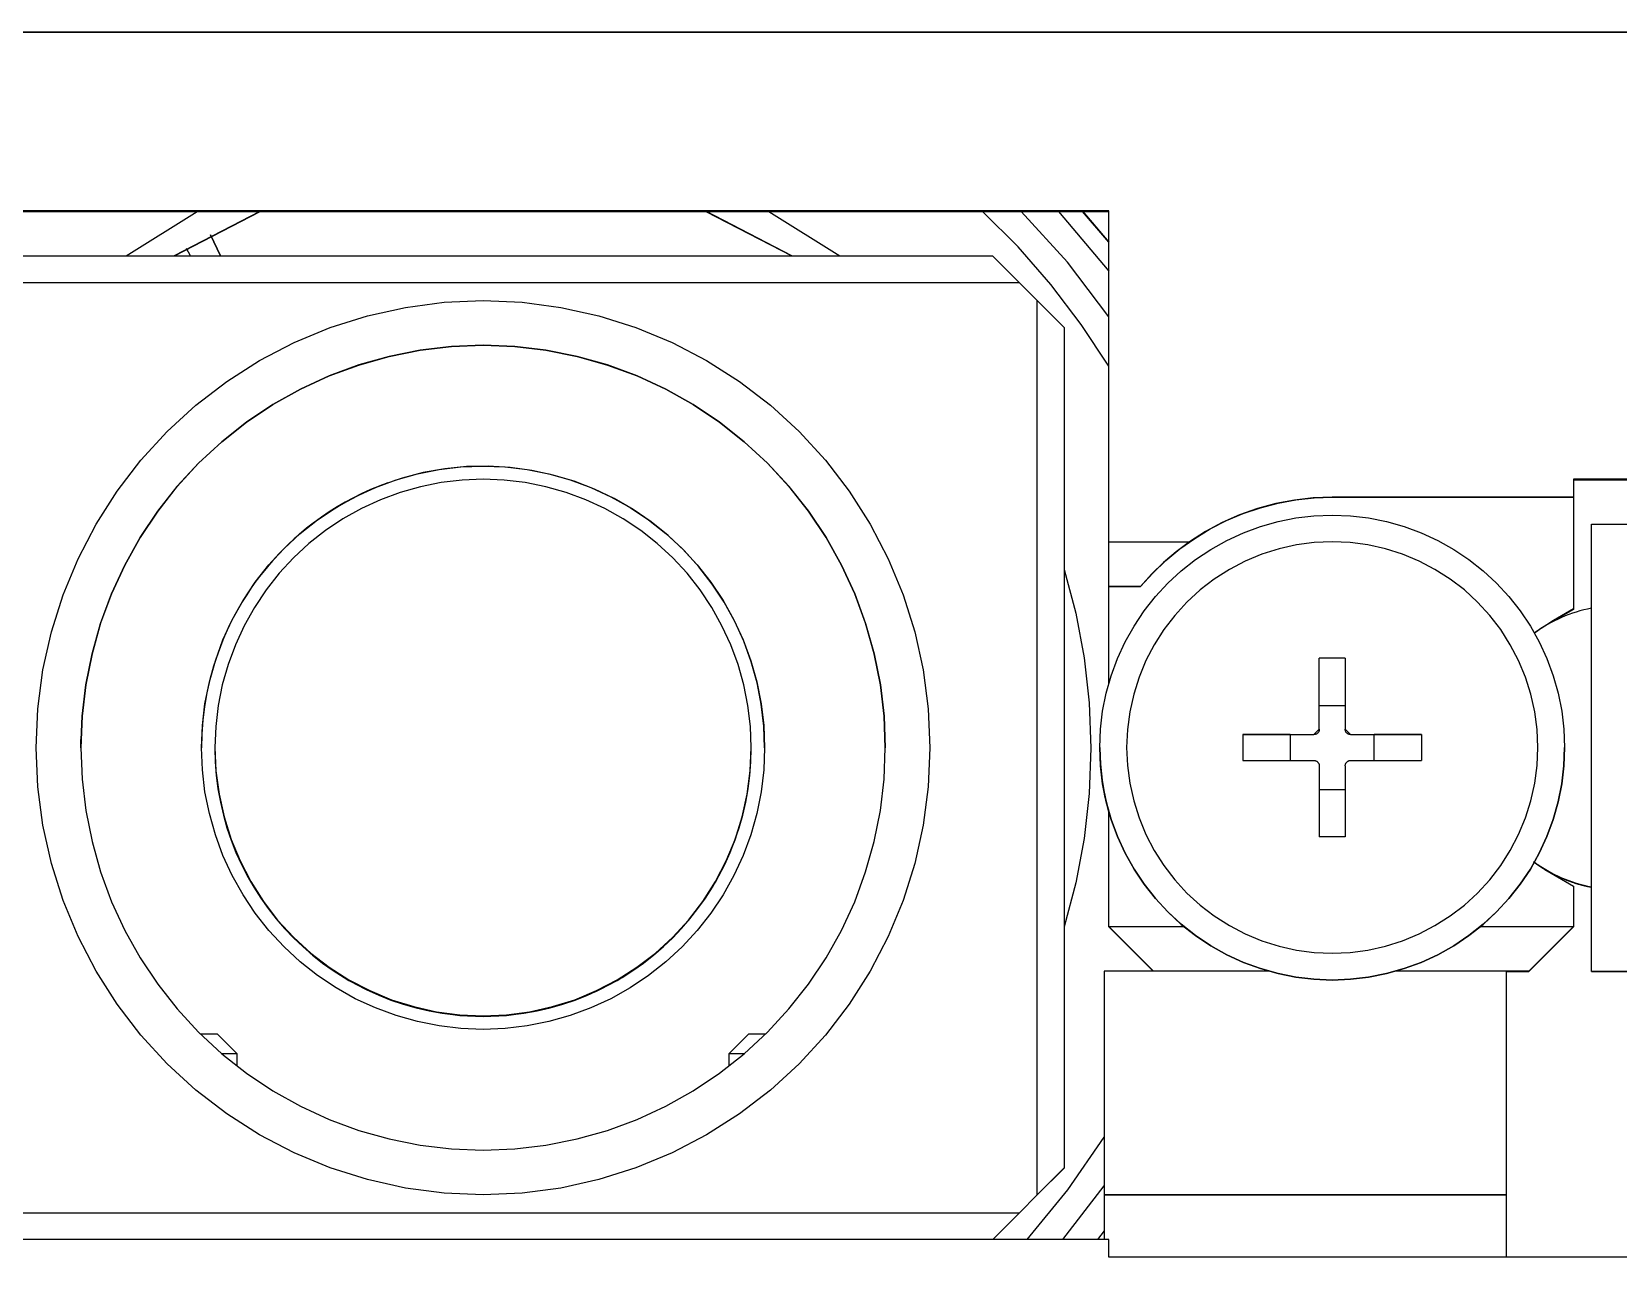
# Model space of a CAD drawing. Extents: x 0 to 634, y -8 to 556.
# Drawn here: x 590.48 to 608.23, y 264.58 to 278.29 of the extents above; entities that cross this region are included whole.
import ezdxf

# ---------------------------------------------------------------- set-up
doc = ezdxf.new("R2010")
doc.units = 0
doc.header["$LTSCALE"] = 0.5
doc.layers.add('MSM_CONTINUOUS', color=7, linetype='CONTINUOUS')
doc.layers.add('MSM_NARROW', color=5, linetype='CONTINUOUS')

msp = doc.modelspace()

# ---------------------------------------------------------------- linework, layer by layer
at = {"layer": 'MSM_CONTINUOUS'}
for p, q in [((575.526, 278.283), (615.526, 278.283)), ((576.526, 278.287), (614.526, 278.287)), ((602.526, 276.283), (588.526, 276.283)), ((588.526, 276.277), (602.526, 276.277)), ((591.535, 275.781), (592.329, 276.277)), ((593.029, 276.277), (592.071, 275.781)), ((593.032, 276.277), (592.072, 275.781)), ((592.072, 275.781), (593.031, 276.277)), ((592.074, 275.781), (593.034, 276.277)), ((598.019, 276.277), (598.979, 275.781)), ((598.981, 275.781), (598.021, 276.277)), ((598.022, 276.277), (598.981, 275.781)), ((598.982, 275.781), (598.024, 276.277)), ((598.724, 276.277), (599.518, 275.781)), ((601.511, 275.882), (601.115, 276.277)), ((602.063, 275.71), (601.546, 276.277)), ((601.963, 276.277), (602.526, 275.609)), ((602.526, 275.933), (602.234, 276.277)), ((602.235, 276.277), (602.526, 275.934)), ((602.526, 270.997), (602.526, 276.283)), ((592.587, 275.781), (592.476, 276.015)), ((592.476, 276.015), (592.588, 275.781)), ((592.252, 275.781), (592.208, 275.864)), ((601.88, 275.46), (601.511, 275.882)), ((589.826, 275.781), (601.226, 275.781)), ((601.226, 275.781), (601.526, 275.481)), ((602.526, 275.098), (602.063, 275.71)), ((601.526, 275.481), (589.526, 275.481)), ((601.726, 275.281), (601.526, 275.481)), ((602.219, 275.015), (601.88, 275.46)), ((594.232, 275.111), (594.658, 275.205)), ((594.658, 275.205), (595.091, 275.262)), ((595.091, 275.262), (595.526, 275.281)), ((595.526, 275.281), (595.962, 275.262)), ((595.962, 275.262), (596.395, 275.205)), ((596.395, 275.205), (596.821, 275.111)), ((601.726, 265.281), (601.726, 275.281)), ((601.726, 275.281), (602.026, 274.981)), ((593.413, 274.813), (593.816, 274.98)), ((593.816, 274.98), (594.232, 275.111)), ((596.821, 275.111), (597.237, 274.98)), ((597.237, 274.98), (597.64, 274.813)), ((602.026, 274.981), (602.026, 265.579)), ((602.526, 274.547), (602.219, 275.015)), ((593.026, 274.611), (593.413, 274.813)), ((595.173, 274.767), (595.526, 274.781)), ((595.526, 274.781), (595.173, 274.767)), ((595.526, 274.781), (595.88, 274.767)), ((595.88, 274.767), (595.526, 274.781)), ((597.64, 274.813), (598.026, 274.611)), ((592.659, 274.377), (593.026, 274.611)), ((594.476, 274.657), (594.136, 274.561)), ((594.136, 274.56), (594.476, 274.656)), ((594.823, 274.726), (594.476, 274.657)), ((594.476, 274.656), (594.823, 274.725)), ((594.823, 274.725), (595.173, 274.767)), ((595.173, 274.767), (594.823, 274.726)), ((595.88, 274.767), (596.23, 274.725)), ((596.23, 274.726), (595.88, 274.767)), ((596.577, 274.657), (596.23, 274.726)), ((596.23, 274.725), (596.577, 274.656)), ((596.917, 274.561), (596.577, 274.657)), ((596.577, 274.656), (596.917, 274.56)), ((598.026, 274.611), (598.394, 274.377)), ((593.804, 274.439), (593.484, 274.291)), ((593.484, 274.29), (593.804, 274.438)), ((594.136, 274.561), (593.804, 274.439)), ((593.804, 274.438), (594.136, 274.56)), ((597.249, 274.439), (596.917, 274.561)), ((596.917, 274.56), (597.249, 274.438)), ((597.569, 274.291), (597.249, 274.439)), ((597.249, 274.438), (597.569, 274.29)), ((592.313, 274.111), (592.659, 274.377)), ((593.484, 274.291), (593.175, 274.118)), ((593.175, 274.118), (593.484, 274.29)), ((597.878, 274.118), (597.569, 274.291)), ((597.569, 274.29), (597.878, 274.118)), ((598.394, 274.377), (598.74, 274.111)), ((591.991, 273.817), (592.313, 274.111)), ((592.881, 273.921), (593.175, 274.118)), ((593.175, 274.118), (592.881, 273.922)), ((597.878, 274.118), (598.172, 273.921)), ((598.172, 273.922), (597.878, 274.118)), ((598.74, 274.111), (599.062, 273.817)), ((592.881, 273.922), (592.604, 273.703)), ((592.604, 273.703), (592.881, 273.921)), ((598.449, 273.703), (598.172, 273.922)), ((598.172, 273.921), (598.449, 273.703)), ((591.696, 273.495), (591.991, 273.817)), ((592.344, 273.463), (592.604, 273.703)), ((592.604, 273.703), (592.344, 273.463)), ((598.449, 273.703), (598.708, 273.463)), ((598.708, 273.463), (598.449, 273.703)), ((599.062, 273.817), (599.357, 273.495)), ((591.431, 273.149), (591.696, 273.495)), ((592.105, 273.203), (592.344, 273.463)), ((592.344, 273.463), (592.105, 273.204)), ((594.857, 273.357), (594.621, 273.296)), ((594.791, 273.344), (595.034, 273.392)), ((595.098, 273.4), (594.857, 273.357)), ((595.034, 273.392), (595.279, 273.421)), ((595.341, 273.424), (595.098, 273.4)), ((595.279, 273.421), (595.526, 273.431)), ((595.585, 273.429), (595.341, 273.424)), ((595.526, 273.431), (595.774, 273.421)), ((595.829, 273.414), (595.585, 273.429)), ((595.774, 273.421), (596.019, 273.392)), ((596.072, 273.382), (595.829, 273.414)), ((596.019, 273.392), (596.262, 273.344)), ((596.31, 273.33), (596.072, 273.382)), ((598.708, 273.463), (598.948, 273.203)), ((598.948, 273.204), (598.708, 273.463)), ((599.357, 273.495), (599.622, 273.149)), ((592.105, 273.204), (591.886, 272.926)), ((591.886, 272.926), (592.105, 273.203)), ((594.096, 273.087), (594.321, 273.191)), ((594.389, 273.217), (594.165, 273.12)), ((594.315, 273.188), (594.463, 273.245)), ((594.321, 273.191), (594.553, 273.277)), ((594.621, 273.296), (594.389, 273.217)), ((594.553, 273.277), (594.791, 273.344)), ((594.826, 273.2), (594.599, 273.136)), ((595.057, 273.246), (594.826, 273.2)), ((595.291, 273.273), (595.057, 273.246)), ((595.526, 273.283), (595.291, 273.273)), ((595.762, 273.273), (595.526, 273.283)), ((595.996, 273.246), (595.762, 273.273)), ((596.227, 273.2), (595.996, 273.246)), ((596.454, 273.136), (596.227, 273.2)), ((596.262, 273.344), (596.5, 273.277)), ((596.545, 273.26), (596.31, 273.33)), ((596.5, 273.277), (596.732, 273.191)), ((596.773, 273.172), (596.545, 273.26)), ((596.732, 273.191), (596.957, 273.087)), ((596.993, 273.067), (596.773, 273.172)), ((599.167, 272.926), (598.948, 273.204)), ((598.948, 273.203), (599.167, 272.926)), ((613.265, 273.283), (607.726, 273.283)), ((607.726, 273.283), (607.726, 271.827)), ((607.726, 273.277), (613.265, 273.277)), ((607.726, 273.276), (613.275, 273.276)), ((591.196, 272.781), (591.431, 273.149)), ((593.949, 273.006), (593.742, 272.875)), ((593.881, 272.967), (594.096, 273.087)), ((594.165, 273.12), (593.949, 273.006)), ((594.378, 273.054), (594.165, 272.956)), ((594.599, 273.136), (594.378, 273.054)), ((596.675, 273.054), (596.454, 273.136)), ((596.888, 272.956), (596.675, 273.054)), ((596.957, 273.087), (597.172, 272.967)), ((597.205, 272.945), (596.993, 273.067)), ((599.622, 273.149), (599.857, 272.781)), ((604.395, 273.01), (604.19, 272.955)), ((604.224, 272.965), (604.421, 273.016)), ((604.603, 273.05), (604.395, 273.01)), ((604.421, 273.016), (604.621, 273.053)), ((604.814, 273.075), (604.603, 273.05)), ((604.621, 273.053), (604.823, 273.075)), ((605.026, 273.083), (604.814, 273.075)), ((604.823, 273.075), (605.026, 273.082)), ((607.726, 273.083), (605.026, 273.083)), ((605.026, 273.083), (605.026, 273.082)), ((605.026, 273.082), (607.726, 273.082)), ((591.69, 272.632), (591.886, 272.926)), ((591.886, 272.926), (591.69, 272.632)), ((593.481, 272.676), (593.675, 272.829)), ((593.675, 272.829), (593.881, 272.967)), ((593.959, 272.84), (593.763, 272.71)), ((594.165, 272.956), (593.959, 272.84)), ((597.094, 272.84), (596.888, 272.956)), ((597.29, 272.71), (597.094, 272.84)), ((597.172, 272.967), (597.378, 272.829)), ((597.406, 272.807), (597.205, 272.945)), ((597.378, 272.829), (597.572, 272.676)), ((599.167, 272.926), (599.363, 272.632)), ((599.363, 272.632), (599.167, 272.926)), ((603.662, 272.727), (603.843, 272.82)), ((603.99, 272.884), (603.796, 272.798)), ((603.843, 272.82), (604.031, 272.899)), ((604.19, 272.955), (603.99, 272.884)), ((604.031, 272.899), (604.224, 272.965)), ((604.42, 272.811), (604.62, 272.851)), ((604.62, 272.851), (604.822, 272.875)), ((604.822, 272.875), (605.026, 272.883)), ((605.026, 272.883), (605.23, 272.875)), ((605.23, 272.875), (605.433, 272.851)), ((605.433, 272.851), (605.633, 272.811)), ((590.995, 272.394), (591.196, 272.781)), ((593.299, 272.508), (593.481, 272.676)), ((593.763, 272.71), (593.578, 272.564)), ((597.475, 272.564), (597.29, 272.71)), ((597.597, 272.653), (597.406, 272.807)), ((597.572, 272.676), (597.754, 272.508)), ((597.775, 272.486), (597.597, 272.653)), ((599.857, 272.781), (600.058, 272.394)), ((603.609, 272.697), (603.43, 272.583)), ((603.488, 272.622), (603.662, 272.727)), ((603.796, 272.798), (603.609, 272.697)), ((603.846, 272.599), (604.032, 272.685)), ((604.032, 272.685), (604.223, 272.755)), ((604.223, 272.755), (604.42, 272.811)), ((605.633, 272.811), (605.83, 272.755)), ((605.83, 272.755), (606.021, 272.685)), ((606.021, 272.685), (606.207, 272.599)), ((607.926, 272.782), (608.526, 272.782)), ((607.926, 267.778), (607.926, 272.782)), ((591.517, 272.324), (591.69, 272.632)), ((591.69, 272.632), (591.517, 272.324)), ((593.131, 272.326), (593.299, 272.508)), ((593.578, 272.564), (593.405, 272.404)), ((597.648, 272.404), (597.475, 272.564)), ((597.754, 272.508), (597.922, 272.326)), ((597.939, 272.305), (597.775, 272.486)), ((599.363, 272.632), (599.536, 272.324)), ((599.536, 272.324), (599.363, 272.632)), ((602.526, 272.583), (603.43, 272.583)), ((603.28, 272.472), (603.139, 272.351)), ((603.165, 272.374), (603.322, 272.504)), ((603.43, 272.583), (603.28, 272.472)), ((603.322, 272.504), (603.488, 272.622)), ((603.498, 272.386), (603.668, 272.499)), ((603.668, 272.499), (603.846, 272.599)), ((604.431, 272.504), (604.24, 272.444)), ((604.627, 272.548), (604.431, 272.504)), ((604.826, 272.574), (604.627, 272.548)), ((605.026, 272.583), (604.826, 272.574)), ((605.227, 272.574), (605.026, 272.583)), ((605.426, 272.548), (605.227, 272.574)), ((605.622, 272.504), (605.426, 272.548)), ((605.813, 272.444), (605.622, 272.504)), ((606.207, 272.599), (606.385, 272.499)), ((606.385, 272.499), (606.555, 272.386)), ((590.828, 271.991), (590.995, 272.394)), ((591.369, 272.003), (591.517, 272.324)), ((591.517, 272.324), (591.369, 272.003)), ((592.978, 272.132), (593.131, 272.326)), ((593.405, 272.404), (593.245, 272.231)), ((597.808, 272.231), (597.648, 272.404)), ((597.922, 272.326), (598.075, 272.132)), ((598.089, 272.111), (597.939, 272.305)), ((599.536, 272.324), (599.684, 272.003)), ((599.684, 272.003), (599.536, 272.324)), ((600.058, 272.394), (600.225, 271.991)), ((603.139, 272.351), (603.006, 272.221)), ((603.018, 272.234), (603.165, 272.374)), ((603.338, 272.26), (603.498, 272.386)), ((604.054, 272.367), (603.876, 272.274)), ((604.24, 272.444), (604.054, 272.367)), ((605.999, 272.367), (605.813, 272.444)), ((606.176, 272.274), (605.999, 272.367)), ((606.555, 272.386), (606.715, 272.26)), ((592.841, 271.927), (592.978, 272.132)), ((593.245, 272.231), (593.099, 272.046)), ((597.954, 272.046), (597.808, 272.231)), ((598.075, 272.132), (598.212, 271.927)), ((598.223, 271.907), (598.089, 272.111)), ((602.026, 272.274), (602.157, 271.784)), ((602.882, 272.082), (603.018, 272.234)), ((603.006, 272.221), (602.882, 272.083)), ((603.049, 271.971), (603.188, 272.121)), ((603.188, 272.121), (603.338, 272.26)), ((603.707, 272.167), (603.548, 272.045)), ((603.876, 272.274), (603.707, 272.167)), ((606.346, 272.167), (606.176, 272.274)), ((606.505, 272.045), (606.346, 272.167)), ((606.715, 272.26), (606.865, 272.121)), ((606.865, 272.121), (607.004, 271.971)), ((590.697, 271.575), (590.828, 271.991)), ((591.247, 271.671), (591.369, 272.003)), ((591.369, 272.003), (591.247, 271.672)), ((593.099, 272.046), (592.969, 271.85)), ((598.084, 271.85), (597.954, 272.046)), ((599.684, 272.003), (599.806, 271.671)), ((599.806, 271.672), (599.684, 272.003)), ((600.225, 271.991), (600.356, 271.575)), ((602.882, 272.083), (602.526, 272.083)), ((602.526, 272.082), (602.882, 272.082)), ((602.882, 272.083), (602.882, 272.082)), ((602.923, 271.811), (603.049, 271.971)), ((603.548, 272.045), (603.4, 271.909)), ((606.653, 271.909), (606.505, 272.045)), ((607.004, 271.971), (607.13, 271.811)), ((592.72, 271.711), (592.841, 271.927)), ((592.787, 271.834), (592.754, 271.774)), ((592.969, 271.85), (592.853, 271.644)), ((598.199, 271.644), (598.084, 271.85)), ((598.212, 271.927), (598.333, 271.711)), ((598.341, 271.693), (598.223, 271.907)), ((602.157, 271.784), (602.251, 271.286)), ((602.81, 271.641), (602.923, 271.811)), ((603.265, 271.761), (603.142, 271.602)), ((603.4, 271.909), (603.265, 271.761)), ((606.788, 271.761), (606.653, 271.909)), ((606.911, 271.602), (606.788, 271.761)), ((607.13, 271.811), (607.243, 271.641)), ((607.726, 271.833), (607.503, 271.704)), ((607.726, 271.827), (607.503, 271.699)), ((590.602, 271.15), (590.697, 271.575)), ((591.247, 271.672), (591.151, 271.332)), ((591.151, 271.331), (591.247, 271.671)), ((592.616, 271.486), (592.72, 271.711)), ((592.853, 271.644), (592.755, 271.431)), ((598.298, 271.431), (598.199, 271.644)), ((598.333, 271.711), (598.437, 271.486)), ((598.442, 271.471), (598.341, 271.693)), ((599.902, 271.332), (599.806, 271.672)), ((599.806, 271.671), (599.902, 271.331)), ((600.356, 271.575), (600.451, 271.15)), ((602.71, 271.463), (602.81, 271.641)), ((603.142, 271.602), (603.035, 271.433)), ((607.018, 271.433), (606.911, 271.602)), ((607.243, 271.641), (607.343, 271.463)), ((607.503, 271.704), (607.288, 271.565)), ((607.503, 271.699), (607.385, 271.628)), ((607.503, 271.699), (607.503, 271.704)), ((592.531, 271.254), (592.616, 271.486)), ((592.616, 271.485), (592.561, 271.34)), ((592.755, 271.431), (592.673, 271.21)), ((598.38, 271.21), (598.298, 271.431)), ((598.437, 271.486), (598.522, 271.254)), ((598.526, 271.241), (598.442, 271.471)), ((602.624, 271.278), (602.71, 271.463)), ((603.035, 271.433), (602.942, 271.255)), ((607.111, 271.255), (607.018, 271.433)), ((607.343, 271.463), (607.429, 271.278)), ((591.151, 271.332), (591.082, 270.985)), ((591.082, 270.985), (591.151, 271.331)), ((592.464, 271.016), (592.531, 271.254)), ((592.561, 271.34), (592.512, 271.193)), ((598.522, 271.254), (598.589, 271.016)), ((598.591, 271.006), (598.526, 271.241)), ((599.971, 270.985), (599.902, 271.332)), ((599.902, 271.331), (599.971, 270.985)), ((602.251, 271.286), (602.308, 270.782)), ((602.554, 271.086), (602.624, 271.278)), ((602.942, 271.255), (602.865, 271.069)), ((605.171, 271.283), (604.881, 271.283)), ((604.881, 270.487), (604.881, 271.283)), ((605.171, 271.283), (605.171, 270.487)), ((607.188, 271.069), (607.111, 271.255)), ((607.429, 271.278), (607.499, 271.086)), ((590.546, 270.717), (590.602, 271.15)), ((592.471, 271.044), (592.437, 270.894)), ((592.512, 271.193), (592.471, 271.044)), ((592.673, 271.21), (592.609, 270.983)), ((598.444, 270.983), (598.38, 271.21)), ((600.451, 271.15), (600.507, 270.717)), ((602.498, 270.89), (602.554, 271.086)), ((602.865, 271.069), (602.805, 270.878)), ((607.248, 270.878), (607.188, 271.069)), ((607.499, 271.086), (607.555, 270.89)), ((591.04, 270.634), (591.082, 270.985)), ((591.082, 270.985), (591.04, 270.634)), ((592.437, 270.894), (592.411, 270.741)), ((592.415, 270.773), (592.464, 271.016)), ((592.609, 270.983), (592.563, 270.752)), ((598.49, 270.752), (598.444, 270.983)), ((598.589, 271.016), (598.638, 270.773)), ((598.639, 270.766), (598.591, 271.006)), ((599.971, 270.985), (600.013, 270.634)), ((600.013, 270.634), (599.971, 270.985)), ((602.458, 270.689), (602.498, 270.89)), ((602.805, 270.878), (602.761, 270.682)), ((607.292, 270.682), (607.248, 270.878)), ((607.555, 270.89), (607.594, 270.689)), ((590.526, 270.281), (590.546, 270.717)), ((592.386, 270.528), (592.415, 270.773)), ((592.411, 270.741), (592.392, 270.588)), ((592.563, 270.752), (592.536, 270.518)), ((598.517, 270.518), (598.49, 270.752)), ((598.638, 270.773), (598.667, 270.528)), ((598.667, 270.523), (598.639, 270.766)), ((600.507, 270.717), (600.526, 270.281)), ((602.308, 270.782), (602.326, 270.276)), ((602.434, 270.487), (602.458, 270.689)), ((604.881, 270.752), (605.171, 270.752)), ((607.594, 270.689), (607.618, 270.487)), ((591.026, 270.281), (591.04, 270.634)), ((591.04, 270.634), (591.026, 270.281)), ((591.037, 270.59), (591.026, 270.281)), ((592.376, 270.281), (592.386, 270.528)), ((592.392, 270.588), (592.38, 270.434)), ((592.536, 270.518), (592.526, 270.283)), ((598.526, 270.283), (598.517, 270.518)), ((598.667, 270.528), (598.676, 270.281)), ((598.676, 270.279), (598.667, 270.523)), ((600.013, 270.634), (600.026, 270.281)), ((600.026, 270.281), (600.013, 270.634)), ((600.026, 270.281), (600.016, 270.59)), ((602.761, 270.682), (602.735, 270.483)), ((607.318, 270.483), (607.292, 270.682)), ((591.026, 270.281), (591.027, 270.374)), ((592.38, 270.434), (592.376, 270.279)), ((602.426, 270.283), (602.434, 270.487)), ((602.735, 270.483), (602.726, 270.283)), ((604.026, 270.428), (604.821, 270.428)), ((604.026, 270.428), (604.026, 270.138)), ((604.556, 270.427), (604.026, 270.428)), ((604.556, 270.427), (604.556, 270.137)), ((604.556, 270.427), (604.821, 270.427)), ((604.821, 270.427), (604.881, 270.487)), ((604.826, 270.428), (604.821, 270.428)), ((604.821, 270.428), (604.821, 270.427)), ((604.831, 270.428), (604.826, 270.428)), ((604.835, 270.429), (604.831, 270.428)), ((604.84, 270.431), (604.835, 270.429)), ((604.844, 270.432), (604.84, 270.431)), ((604.849, 270.434), (604.844, 270.432)), ((604.853, 270.436), (604.849, 270.434)), ((604.857, 270.439), (604.853, 270.436)), ((604.86, 270.442), (604.857, 270.439)), ((604.864, 270.445), (604.86, 270.442)), ((604.867, 270.449), (604.864, 270.445)), ((604.87, 270.452), (604.867, 270.449)), ((604.873, 270.456), (604.87, 270.452)), ((604.875, 270.46), (604.873, 270.456)), ((604.877, 270.465), (604.875, 270.46)), ((604.879, 270.469), (604.877, 270.465)), ((604.88, 270.474), (604.879, 270.469)), ((604.881, 270.478), (604.88, 270.474)), ((604.881, 270.488), (604.881, 270.483)), ((604.881, 270.483), (604.881, 270.478)), ((605.172, 270.483), (605.171, 270.488)), ((605.171, 270.487), (605.231, 270.427)), ((605.172, 270.478), (605.172, 270.483)), ((605.173, 270.474), (605.172, 270.478)), ((605.174, 270.469), (605.173, 270.474)), ((605.176, 270.465), (605.174, 270.469)), ((605.178, 270.46), (605.176, 270.465)), ((605.18, 270.456), (605.178, 270.46)), ((605.183, 270.452), (605.18, 270.456)), ((605.186, 270.449), (605.183, 270.452)), ((605.189, 270.445), (605.186, 270.449)), ((605.193, 270.442), (605.189, 270.445)), ((605.196, 270.439), (605.193, 270.442)), ((605.2, 270.436), (605.196, 270.439)), ((605.204, 270.434), (605.2, 270.436)), ((605.209, 270.432), (605.204, 270.434)), ((605.213, 270.431), (605.209, 270.432)), ((605.217, 270.429), (605.213, 270.431)), ((605.222, 270.428), (605.217, 270.429)), ((605.227, 270.428), (605.222, 270.428)), ((605.231, 270.428), (605.227, 270.428)), ((605.231, 270.428), (606.026, 270.428)), ((605.231, 270.427), (605.231, 270.428)), ((605.231, 270.427), (605.496, 270.427)), ((606.026, 270.428), (605.496, 270.427)), ((605.496, 270.137), (605.496, 270.427)), ((606.026, 270.428), (606.026, 270.138)), ((607.326, 270.283), (607.318, 270.483)), ((607.618, 270.487), (607.626, 270.283)), ((590.546, 269.845), (590.526, 270.281)), ((591.026, 270.281), (591.04, 269.928)), ((592.386, 270.034), (592.376, 270.281)), ((592.526, 270.283), (592.538, 270.021)), ((592.526, 270.283), (592.526, 270.277)), ((592.526, 270.276), (592.538, 270.015)), ((598.515, 270.021), (598.526, 270.283)), ((598.515, 270.015), (598.526, 270.276)), ((598.526, 270.277), (598.526, 270.283)), ((598.676, 270.281), (598.667, 270.034)), ((600.013, 269.928), (600.026, 270.281)), ((600.526, 270.281), (600.507, 269.845)), ((602.326, 270.276), (602.308, 269.77)), ((602.434, 270.079), (602.426, 270.283)), ((602.426, 270.282), (602.434, 270.078)), ((602.433, 270.097), (602.426, 270.277)), ((602.426, 270.277), (602.433, 270.097)), ((602.726, 270.283), (602.735, 270.082)), ((607.318, 270.082), (607.326, 270.283)), ((607.626, 270.283), (607.618, 270.079)), ((607.618, 270.078), (607.626, 270.282)), ((592.415, 269.788), (592.386, 270.034)), ((592.538, 270.021), (592.572, 269.762)), ((592.538, 270.015), (592.572, 269.755)), ((598.481, 269.762), (598.515, 270.021)), ((598.481, 269.755), (598.515, 270.015)), ((598.667, 270.034), (598.638, 269.788)), ((602.452, 269.917), (602.433, 270.097)), ((602.433, 270.097), (602.452, 269.917)), ((602.458, 269.876), (602.434, 270.079)), ((602.434, 270.078), (602.458, 269.876)), ((602.735, 270.082), (602.761, 269.883)), ((604.026, 270.138), (604.821, 270.138)), ((604.821, 270.138), (604.826, 270.137)), ((604.826, 270.137), (604.831, 270.137)), ((604.831, 270.137), (604.835, 270.136)), ((604.835, 270.136), (604.84, 270.135)), ((604.84, 270.135), (604.844, 270.133)), ((604.844, 270.133), (604.849, 270.131)), ((604.849, 270.131), (604.853, 270.129)), ((604.853, 270.129), (604.857, 270.126)), ((604.857, 270.126), (604.86, 270.123)), ((604.86, 270.123), (604.864, 270.12)), ((604.864, 270.12), (604.867, 270.117)), ((604.867, 270.117), (604.87, 270.113)), ((604.87, 270.113), (604.873, 270.109)), ((604.873, 270.109), (604.875, 270.105)), ((604.875, 270.105), (604.877, 270.101)), ((604.877, 270.101), (604.879, 270.096)), ((604.879, 270.096), (604.88, 270.092)), ((604.88, 270.092), (604.881, 270.087)), ((604.881, 270.087), (604.881, 270.082)), ((604.881, 270.082), (604.881, 270.078)), ((604.881, 270.078), (604.881, 269.283)), ((605.171, 270.078), (605.172, 270.082)), ((605.171, 270.078), (605.171, 269.283)), ((605.172, 270.087), (605.173, 270.092)), ((605.172, 270.082), (605.172, 270.087)), ((605.173, 270.092), (605.174, 270.096)), ((605.174, 270.096), (605.176, 270.101)), ((605.176, 270.101), (605.178, 270.105)), ((605.178, 270.105), (605.18, 270.109)), ((605.18, 270.109), (605.183, 270.113)), ((605.183, 270.113), (605.186, 270.117)), ((605.186, 270.117), (605.189, 270.12)), ((605.189, 270.12), (605.193, 270.123)), ((605.193, 270.123), (605.196, 270.126)), ((605.196, 270.126), (605.2, 270.129)), ((605.2, 270.129), (605.204, 270.131)), ((605.204, 270.131), (605.209, 270.133)), ((605.209, 270.133), (605.213, 270.135)), ((605.213, 270.135), (605.217, 270.136)), ((605.217, 270.136), (605.222, 270.137)), ((605.222, 270.137), (605.227, 270.137)), ((605.227, 270.137), (605.231, 270.138)), ((605.231, 270.138), (606.026, 270.138)), ((607.292, 269.883), (607.318, 270.082)), ((607.618, 270.079), (607.594, 269.876)), ((607.594, 269.876), (607.618, 270.078)), ((590.602, 269.413), (590.546, 269.845)), ((591.04, 269.928), (591.082, 269.577)), ((599.971, 269.577), (600.013, 269.928)), ((600.507, 269.845), (600.451, 269.413)), ((602.483, 269.739), (602.452, 269.917)), ((602.452, 269.917), (602.483, 269.739)), ((602.498, 269.676), (602.458, 269.876)), ((602.458, 269.876), (602.498, 269.676)), ((602.761, 269.883), (602.805, 269.687)), ((604.881, 269.812), (605.171, 269.812)), ((607.248, 269.687), (607.292, 269.883)), ((607.594, 269.876), (607.555, 269.676)), ((607.555, 269.676), (607.594, 269.876)), ((592.464, 269.545), (592.415, 269.788)), ((592.572, 269.762), (592.629, 269.506)), ((592.572, 269.755), (592.629, 269.5)), ((598.424, 269.506), (598.481, 269.762)), ((598.424, 269.5), (598.481, 269.755)), ((598.638, 269.788), (598.589, 269.545)), ((602.308, 269.77), (602.251, 269.266)), ((602.526, 269.563), (602.483, 269.739)), ((602.483, 269.739), (602.526, 269.563)), ((602.554, 269.479), (602.498, 269.676)), ((602.498, 269.676), (602.554, 269.479)), ((602.805, 269.687), (602.865, 269.496)), ((607.188, 269.496), (607.248, 269.687)), ((607.555, 269.676), (607.499, 269.479)), ((607.499, 269.479), (607.555, 269.676)), ((591.082, 269.577), (591.151, 269.231)), ((592.531, 269.307), (592.464, 269.545)), ((592.629, 269.506), (592.707, 269.256)), ((592.629, 269.5), (592.707, 269.25)), ((598.346, 269.256), (598.424, 269.506)), ((598.346, 269.25), (598.424, 269.5)), ((598.589, 269.545), (598.522, 269.307)), ((599.902, 269.231), (599.971, 269.577)), ((602.526, 268.277), (602.526, 269.568)), ((602.624, 269.288), (602.554, 269.479)), ((602.554, 269.479), (602.624, 269.288)), ((602.865, 269.496), (602.942, 269.311)), ((607.111, 269.311), (607.188, 269.496)), ((607.499, 269.479), (607.429, 269.288)), ((607.429, 269.288), (607.499, 269.479)), ((590.697, 268.987), (590.602, 269.413)), ((592.616, 269.075), (592.531, 269.307)), ((598.522, 269.307), (598.437, 269.075)), ((600.451, 269.413), (600.356, 268.987)), ((602.251, 269.266), (602.157, 268.768)), ((602.71, 269.102), (602.624, 269.288)), ((602.624, 269.288), (602.71, 269.102)), ((602.942, 269.311), (603.035, 269.133)), ((605.171, 269.283), (604.881, 269.283)), ((607.018, 269.133), (607.111, 269.311)), ((607.429, 269.288), (607.343, 269.102)), ((607.343, 269.102), (607.429, 269.288)), ((591.151, 269.231), (591.247, 268.891)), ((592.707, 269.256), (592.808, 269.015)), ((592.707, 269.25), (592.808, 269.008)), ((598.245, 269.015), (598.346, 269.256)), ((598.245, 269.008), (598.346, 269.25)), ((599.806, 268.891), (599.902, 269.231)), ((602.81, 268.924), (602.71, 269.102)), ((602.71, 269.102), (602.81, 268.924)), ((603.035, 269.133), (603.142, 268.963)), ((606.911, 268.963), (607.018, 269.133)), ((607.343, 269.102), (607.243, 268.924)), ((607.243, 268.924), (607.343, 269.102)), ((590.828, 268.571), (590.697, 268.987)), ((592.72, 268.851), (592.616, 269.075)), ((592.808, 269.015), (592.928, 268.783)), ((592.808, 269.008), (592.928, 268.776)), ((598.125, 268.783), (598.245, 269.015)), ((598.125, 268.776), (598.245, 269.008)), ((598.437, 269.075), (598.333, 268.851)), ((600.356, 268.987), (600.225, 268.571)), ((602.923, 268.754), (602.81, 268.924)), ((602.81, 268.924), (602.923, 268.754)), ((603.142, 268.963), (603.265, 268.804)), ((606.788, 268.804), (606.911, 268.963)), ((607.243, 268.924), (607.13, 268.754)), ((607.13, 268.754), (607.243, 268.924)), ((607.302, 268.99), (607.43, 268.903)), ((591.247, 268.891), (591.369, 268.559)), ((592.841, 268.635), (592.72, 268.851)), ((592.928, 268.783), (593.069, 268.562)), ((592.928, 268.776), (593.069, 268.556)), ((597.984, 268.562), (598.125, 268.783)), ((597.984, 268.556), (598.125, 268.776)), ((598.333, 268.851), (598.212, 268.635)), ((599.684, 268.559), (599.806, 268.891)), ((602.157, 268.768), (602.026, 268.279)), ((603.049, 268.594), (602.923, 268.754)), ((602.923, 268.754), (603.049, 268.594)), ((603.265, 268.804), (603.4, 268.656)), ((606.653, 268.656), (606.788, 268.804)), ((607.13, 268.754), (607.004, 268.594)), ((607.004, 268.594), (607.13, 268.754)), ((607.43, 268.903), (607.726, 268.732)), ((590.995, 268.168), (590.828, 268.571)), ((591.369, 268.559), (591.517, 268.238)), ((592.978, 268.429), (592.841, 268.635)), ((593.069, 268.562), (593.228, 268.354)), ((593.069, 268.556), (593.228, 268.348)), ((597.825, 268.354), (597.984, 268.562)), ((597.825, 268.348), (597.984, 268.556)), ((598.212, 268.635), (598.075, 268.429)), ((599.536, 268.238), (599.684, 268.559)), ((600.225, 268.571), (600.058, 268.168)), ((603.188, 268.444), (603.049, 268.594)), ((603.049, 268.594), (603.188, 268.444)), ((603.4, 268.656), (603.548, 268.521)), ((606.505, 268.521), (606.653, 268.656)), ((607.004, 268.594), (606.865, 268.444)), ((606.865, 268.444), (607.004, 268.594)), ((607.726, 268.732), (607.726, 268.277)), ((593.131, 268.235), (592.978, 268.429)), ((598.075, 268.429), (597.922, 268.235)), ((603.338, 268.306), (603.188, 268.444)), ((603.188, 268.444), (603.338, 268.305)), ((603.548, 268.521), (603.707, 268.399)), ((603.707, 268.399), (603.876, 268.291)), ((606.176, 268.291), (606.346, 268.399)), ((606.346, 268.399), (606.505, 268.521)), ((606.865, 268.444), (606.715, 268.306)), ((606.715, 268.305), (606.865, 268.444)), ((591.517, 268.238), (591.69, 267.93)), ((593.299, 268.053), (593.131, 268.235)), ((593.228, 268.354), (593.405, 268.161)), ((593.228, 268.348), (593.405, 268.155)), ((597.648, 268.161), (597.825, 268.354)), ((597.648, 268.155), (597.825, 268.348)), ((597.922, 268.235), (597.754, 268.053)), ((599.363, 267.93), (599.536, 268.238)), ((603.026, 267.782), (602.526, 268.282)), ((602.526, 268.282), (603.365, 268.282)), ((602.526, 268.277), (603.022, 267.782)), ((603.498, 268.179), (603.338, 268.306)), ((603.338, 268.305), (603.498, 268.179)), ((603.876, 268.291), (604.054, 268.198)), ((605.999, 268.198), (606.176, 268.291)), ((606.715, 268.306), (606.555, 268.179)), ((606.555, 268.179), (606.715, 268.305)), ((606.688, 268.282), (607.726, 268.282)), ((607.726, 268.282), (607.226, 267.782)), ((607.226, 267.777), (607.726, 268.277)), ((591.196, 267.781), (590.995, 268.168)), ((593.481, 267.885), (593.299, 268.053)), ((593.405, 268.161), (593.598, 267.984)), ((593.405, 268.155), (593.598, 267.978)), ((597.455, 267.984), (597.648, 268.161)), ((597.455, 267.978), (597.648, 268.155)), ((597.754, 268.053), (597.572, 267.885)), ((600.058, 268.168), (599.857, 267.781)), ((603.668, 268.066), (603.498, 268.179)), ((603.498, 268.179), (603.668, 268.066)), ((603.846, 267.966), (603.668, 268.066)), ((603.668, 268.066), (603.846, 267.966)), ((604.054, 268.198), (604.24, 268.121)), ((604.24, 268.121), (604.431, 268.061)), ((604.431, 268.061), (604.627, 268.018)), ((605.426, 268.018), (605.622, 268.061)), ((605.622, 268.061), (605.813, 268.121)), ((605.813, 268.121), (605.999, 268.198)), ((606.385, 268.066), (606.207, 267.966)), ((606.207, 267.966), (606.385, 268.066)), ((606.555, 268.179), (606.385, 268.066)), ((606.385, 268.066), (606.555, 268.179)), ((591.69, 267.93), (591.886, 267.636)), ((593.675, 267.732), (593.481, 267.885)), ((593.598, 267.984), (593.806, 267.825)), ((593.598, 267.978), (593.806, 267.819)), ((597.247, 267.825), (597.455, 267.984)), ((597.247, 267.819), (597.455, 267.978)), ((597.572, 267.885), (597.378, 267.732)), ((599.167, 267.636), (599.363, 267.93)), ((604.032, 267.88), (603.846, 267.966)), ((603.846, 267.966), (604.032, 267.88)), ((604.223, 267.81), (604.032, 267.88)), ((604.032, 267.88), (604.223, 267.81)), ((604.627, 268.018), (604.826, 267.991)), ((604.826, 267.991), (605.026, 267.983)), ((605.026, 267.983), (605.227, 267.991)), ((605.227, 267.991), (605.426, 268.018)), ((606.021, 267.88), (605.83, 267.81)), ((605.83, 267.81), (606.021, 267.88)), ((606.207, 267.966), (606.021, 267.88)), ((606.021, 267.88), (606.207, 267.966)), ((591.431, 267.413), (591.196, 267.781)), ((593.881, 267.595), (593.675, 267.732)), ((593.806, 267.825), (594.026, 267.684)), ((593.806, 267.819), (594.026, 267.678)), ((594.026, 267.684), (594.259, 267.564)), ((594.026, 267.678), (594.259, 267.557)), ((596.794, 267.564), (597.026, 267.684)), ((596.794, 267.557), (597.026, 267.678)), ((597.026, 267.684), (597.247, 267.825)), ((597.026, 267.678), (597.247, 267.819)), ((597.378, 267.732), (597.172, 267.595)), ((599.857, 267.781), (599.622, 267.413)), ((602.485, 267.782), (602.476, 267.782)), ((602.476, 267.782), (602.476, 264.783)), ((602.51, 267.782), (602.485, 267.782)), ((602.552, 267.782), (602.51, 267.782)), ((602.61, 267.782), (602.552, 267.782)), ((602.684, 267.782), (602.61, 267.782)), ((602.774, 267.782), (602.684, 267.782)), ((602.878, 267.782), (602.774, 267.782)), ((602.996, 267.782), (602.878, 267.782)), ((603.127, 267.782), (602.996, 267.782)), ((604.313, 267.782), (603.026, 267.782)), ((603.026, 267.782), (603.026, 267.782)), ((603.269, 267.782), (603.127, 267.782)), ((603.423, 267.782), (603.269, 267.782)), ((603.587, 267.782), (603.423, 267.782)), ((603.759, 267.782), (603.587, 267.782)), ((603.938, 267.782), (603.759, 267.782)), ((604.124, 267.782), (603.938, 267.782)), ((604.314, 267.782), (604.124, 267.782)), ((604.42, 267.754), (604.223, 267.81)), ((604.223, 267.81), (604.42, 267.754)), ((604.62, 267.715), (604.42, 267.754)), ((604.42, 267.754), (604.62, 267.714)), ((604.822, 267.691), (604.62, 267.715)), ((604.62, 267.714), (604.822, 267.691)), ((605.026, 267.683), (604.822, 267.691)), ((604.822, 267.691), (605.026, 267.682)), ((605.23, 267.691), (605.026, 267.683)), ((605.026, 267.682), (605.23, 267.691)), ((605.433, 267.715), (605.23, 267.691)), ((605.23, 267.691), (605.433, 267.714)), ((605.633, 267.754), (605.433, 267.715)), ((605.433, 267.714), (605.633, 267.754)), ((605.83, 267.81), (605.633, 267.754)), ((605.633, 267.754), (605.83, 267.81)), ((607.226, 267.782), (605.74, 267.782)), ((605.892, 267.782), (605.757, 267.782)), ((606.021, 267.782), (605.892, 267.782)), ((606.143, 267.782), (606.021, 267.782)), ((606.26, 267.782), (606.143, 267.782)), ((606.369, 267.782), (606.26, 267.782)), ((606.47, 267.782), (606.369, 267.782)), ((606.563, 267.782), (606.47, 267.782)), ((606.648, 267.782), (606.563, 267.782)), ((606.723, 267.782), (606.648, 267.782)), ((606.79, 267.782), (606.723, 267.782)), ((606.846, 267.782), (606.79, 267.782)), ((606.893, 267.782), (606.846, 267.782)), ((606.929, 267.782), (606.893, 267.782)), ((606.955, 267.782), (606.929, 267.782)), ((606.971, 267.782), (606.955, 267.782)), ((606.976, 267.782), (606.971, 267.782)), ((606.976, 264.583), (606.976, 267.782)), ((606.976, 267.777), (607.226, 267.777)), ((607.226, 267.777), (607.226, 267.782)), ((607.926, 267.782), (608.526, 267.782)), ((607.926, 267.778), (608.526, 267.778)), ((591.886, 267.636), (592.105, 267.359)), ((594.096, 267.474), (593.881, 267.595)), ((594.259, 267.564), (594.5, 267.463)), ((594.259, 267.557), (594.5, 267.457)), ((596.553, 267.463), (596.794, 267.564)), ((596.553, 267.457), (596.794, 267.557)), ((597.172, 267.595), (596.957, 267.474)), ((598.948, 267.359), (599.167, 267.636)), ((591.696, 267.067), (591.431, 267.413)), ((592.105, 267.359), (592.344, 267.099)), ((594.321, 267.371), (594.096, 267.474)), ((594.553, 267.285), (594.321, 267.371)), ((594.5, 267.463), (594.75, 267.385)), ((594.5, 267.457), (594.75, 267.379)), ((594.75, 267.385), (595.006, 267.328)), ((594.75, 267.379), (595.006, 267.322)), ((595.006, 267.328), (595.265, 267.294)), ((595.006, 267.322), (595.265, 267.288)), ((595.788, 267.294), (596.047, 267.328)), ((595.788, 267.288), (596.047, 267.322)), ((596.047, 267.328), (596.303, 267.385)), ((596.047, 267.322), (596.303, 267.379)), ((596.303, 267.385), (596.553, 267.463)), ((596.303, 267.379), (596.553, 267.457)), ((596.732, 267.371), (596.5, 267.285)), ((596.957, 267.474), (596.732, 267.371)), ((598.708, 267.099), (598.948, 267.359)), ((599.622, 267.413), (599.357, 267.067)), ((594.791, 267.218), (594.553, 267.285)), ((595.034, 267.17), (594.791, 267.218)), ((595.279, 267.14), (595.034, 267.17)), ((595.265, 267.294), (595.526, 267.283)), ((595.265, 267.288), (595.526, 267.276)), ((595.526, 267.131), (595.279, 267.14)), ((595.526, 267.283), (595.788, 267.294)), ((595.526, 267.276), (595.788, 267.288)), ((595.774, 267.14), (595.526, 267.131)), ((596.019, 267.17), (595.774, 267.14)), ((596.262, 267.218), (596.019, 267.17)), ((596.5, 267.285), (596.262, 267.218)), ((591.991, 266.746), (591.696, 267.067)), ((592.344, 267.099), (592.604, 266.859)), ((592.363, 267.081), (592.551, 267.081)), ((592.776, 266.856), (592.551, 267.081)), ((598.501, 267.081), (598.276, 266.856)), ((598.449, 266.859), (598.708, 267.099)), ((598.501, 267.081), (598.69, 267.081)), ((599.357, 267.067), (599.062, 266.746)), ((592.604, 266.859), (592.881, 266.641)), ((592.776, 266.856), (592.608, 266.856)), ((592.776, 266.719), (592.776, 266.856)), ((598.172, 266.641), (598.449, 266.859)), ((598.445, 266.856), (598.276, 266.856)), ((598.276, 266.856), (598.276, 266.719)), ((592.313, 266.451), (591.991, 266.746)), ((592.881, 266.641), (593.175, 266.444)), ((597.878, 266.444), (598.172, 266.641)), ((599.062, 266.746), (598.74, 266.451)), ((592.659, 266.186), (592.313, 266.451)), ((593.175, 266.444), (593.484, 266.272)), ((597.569, 266.272), (597.878, 266.444)), ((598.74, 266.451), (598.394, 266.186)), ((593.484, 266.272), (593.804, 266.124)), ((597.249, 266.124), (597.569, 266.272)), ((593.026, 265.951), (592.659, 266.186)), ((593.804, 266.124), (594.136, 266.001)), ((596.917, 266.001), (597.249, 266.124)), ((598.394, 266.186), (598.026, 265.951)), ((593.413, 265.75), (593.026, 265.951)), ((594.136, 266.001), (594.476, 265.906)), ((594.476, 265.906), (594.823, 265.837)), ((596.23, 265.837), (596.577, 265.906)), ((596.577, 265.906), (596.917, 266.001)), ((598.026, 265.951), (597.64, 265.75)), ((602.07, 265.335), (602.476, 265.924)), ((593.816, 265.583), (593.413, 265.75)), ((594.823, 265.837), (595.173, 265.795)), ((595.173, 265.795), (595.526, 265.781)), ((595.526, 265.781), (595.88, 265.795)), ((595.88, 265.795), (596.23, 265.837)), ((597.64, 265.75), (597.237, 265.583)), ((594.232, 265.452), (593.816, 265.583)), ((597.237, 265.583), (596.821, 265.452)), ((602.026, 265.581), (601.726, 265.281)), ((601.726, 265.279), (602.026, 265.579)), ((594.658, 265.357), (594.232, 265.452)), ((596.821, 265.452), (596.395, 265.357)), ((602.013, 264.783), (602.476, 265.382)), ((595.091, 265.3), (594.658, 265.357)), ((595.526, 265.281), (595.091, 265.3)), ((595.962, 265.3), (595.526, 265.281)), ((596.395, 265.357), (595.962, 265.3)), ((601.526, 265.081), (601.726, 265.281)), ((601.726, 265.279), (601.526, 265.079)), ((601.614, 264.783), (602.07, 265.335)), ((602.483, 265.282), (602.476, 265.282)), ((602.476, 265.282), (602.483, 265.282)), ((602.504, 265.282), (602.483, 265.282)), ((602.483, 265.282), (602.504, 265.282)), ((602.539, 265.282), (602.504, 265.282)), ((602.504, 265.282), (602.539, 265.282)), ((602.587, 265.282), (602.539, 265.282)), ((602.539, 265.282), (602.587, 265.282)), ((602.648, 265.282), (602.587, 265.282)), ((602.587, 265.282), (602.648, 265.282)), ((602.722, 265.282), (602.648, 265.282)), ((602.648, 265.282), (602.722, 265.282)), ((602.808, 265.282), (602.722, 265.282)), ((602.722, 265.282), (602.808, 265.282)), ((602.906, 265.282), (602.808, 265.282)), ((602.808, 265.282), (602.906, 265.282)), ((603.016, 265.282), (602.906, 265.282)), ((602.906, 265.282), (603.016, 265.282)), ((603.135, 265.282), (603.016, 265.282)), ((603.016, 265.282), (603.135, 265.282)), ((603.265, 265.282), (603.135, 265.282)), ((603.135, 265.282), (603.265, 265.282)), ((603.404, 265.282), (603.265, 265.282)), ((603.265, 265.282), (603.404, 265.282)), ((603.551, 265.282), (603.404, 265.282)), ((603.404, 265.282), (603.551, 265.282)), ((603.705, 265.282), (603.551, 265.282)), ((603.551, 265.282), (603.705, 265.282)), ((603.572, 265.282), (604.149, 265.282)), ((604.149, 265.282), (603.572, 265.282)), ((603.865, 265.282), (603.705, 265.282)), ((603.705, 265.282), (603.865, 265.282)), ((604.031, 265.282), (603.865, 265.282)), ((603.865, 265.282), (604.031, 265.282)), ((604.201, 265.282), (604.031, 265.282)), ((604.031, 265.282), (604.201, 265.282)), ((604.149, 265.282), (605.304, 265.282)), ((605.304, 265.282), (604.149, 265.282)), ((604.149, 265.282), (604.149, 265.282)), ((604.375, 265.282), (604.201, 265.282)), ((604.201, 265.282), (604.375, 265.282)), ((604.55, 265.282), (604.375, 265.282)), ((604.375, 265.282), (604.55, 265.282)), ((604.726, 265.282), (604.55, 265.282)), ((604.55, 265.282), (604.726, 265.282)), ((604.903, 265.282), (604.726, 265.282)), ((604.726, 265.282), (604.903, 265.282)), ((605.078, 265.282), (604.903, 265.282)), ((604.903, 265.282), (605.078, 265.282)), ((605.252, 265.282), (605.078, 265.282)), ((605.078, 265.282), (605.252, 265.282)), ((605.422, 265.282), (605.252, 265.282)), ((605.252, 265.282), (605.422, 265.282)), ((605.304, 265.282), (605.881, 265.282)), ((605.881, 265.282), (605.304, 265.282)), ((605.304, 265.282), (605.304, 265.282)), ((605.588, 265.282), (605.422, 265.282)), ((605.422, 265.282), (605.588, 265.282)), ((605.748, 265.282), (605.588, 265.282)), ((605.588, 265.282), (605.748, 265.282)), ((605.902, 265.282), (605.748, 265.282)), ((605.748, 265.282), (605.902, 265.282)), ((606.049, 265.282), (605.902, 265.282)), ((605.902, 265.282), (606.049, 265.282)), ((606.188, 265.282), (606.049, 265.282)), ((606.049, 265.282), (606.188, 265.282)), ((606.317, 265.282), (606.188, 265.282)), ((606.188, 265.282), (606.317, 265.282)), ((606.437, 265.282), (606.317, 265.282)), ((606.317, 265.282), (606.437, 265.282)), ((606.547, 265.282), (606.437, 265.282)), ((606.437, 265.282), (606.547, 265.282)), ((606.645, 265.282), (606.547, 265.282)), ((606.547, 265.282), (606.645, 265.282)), ((606.731, 265.282), (606.645, 265.282)), ((606.645, 265.282), (606.731, 265.282)), ((606.805, 265.282), (606.731, 265.282)), ((606.731, 265.282), (606.805, 265.282)), ((606.866, 265.282), (606.805, 265.282)), ((606.805, 265.282), (606.866, 265.282)), ((606.914, 265.282), (606.866, 265.282)), ((606.866, 265.282), (606.914, 265.282)), ((606.949, 265.282), (606.914, 265.282)), ((606.914, 265.282), (606.949, 265.282)), ((606.97, 265.282), (606.949, 265.282)), ((606.949, 265.282), (606.97, 265.282)), ((606.976, 265.282), (606.97, 265.282)), ((606.97, 265.282), (606.976, 265.282)), ((589.526, 265.081), (601.526, 265.081)), ((601.526, 265.081), (601.228, 264.783)), ((601.231, 264.783), (601.526, 265.079)), ((602.476, 264.878), (602.401, 264.783)), ((602.526, 264.783), (588.526, 264.783)), ((602.526, 264.583), (602.526, 264.783)), ((608.726, 264.583), (602.526, 264.583))]:
    msp.add_line(p, q, dxfattribs=at)
for centre, radius, start, end in [((595.526, 270.281), 3.149, 109.7802, 140.2382), ((595.525, 270.28), 3.149, 123.7822, 150.4267), ((608.226, 270.282), 1.587, 100.8931, 126.1818), ((595.526, 270.277), 3, 180, 0), ((608.226, 270.281), 1.587, 233.2702, 259.1069), ((608.226, 270.281), 1.587, 233.7797, 259.1069), ((608.226, 270.282), 1.587, 233.7891, 259.1069), ((608.226, 270.28), 1.587, 234.3748, 259.1069), ((608.226, 270.28), 1.587, 235.3797, 259.1069), ((608.226, 270.279), 1.587, 236.3097, 259.1069), ((608.226, 270.279), 1.587, 237.1808, 259.1069), ((608.226, 270.278), 1.587, 238.0039, 259.1069)]:
    msp.add_arc(centre, radius, start, end, dxfattribs=at)
at = {"layer": 'MSM_NARROW'}
for p, q in [((592.726, 271.723), (592.753, 271.773)), ((592.614, 271.479), (592.662, 271.59)), ((592.662, 271.59), (592.694, 271.658)), ((592.694, 271.658), (592.726, 271.723))]:
    msp.add_line(p, q, dxfattribs=at)

doc.saveas('drawing.dxf')
